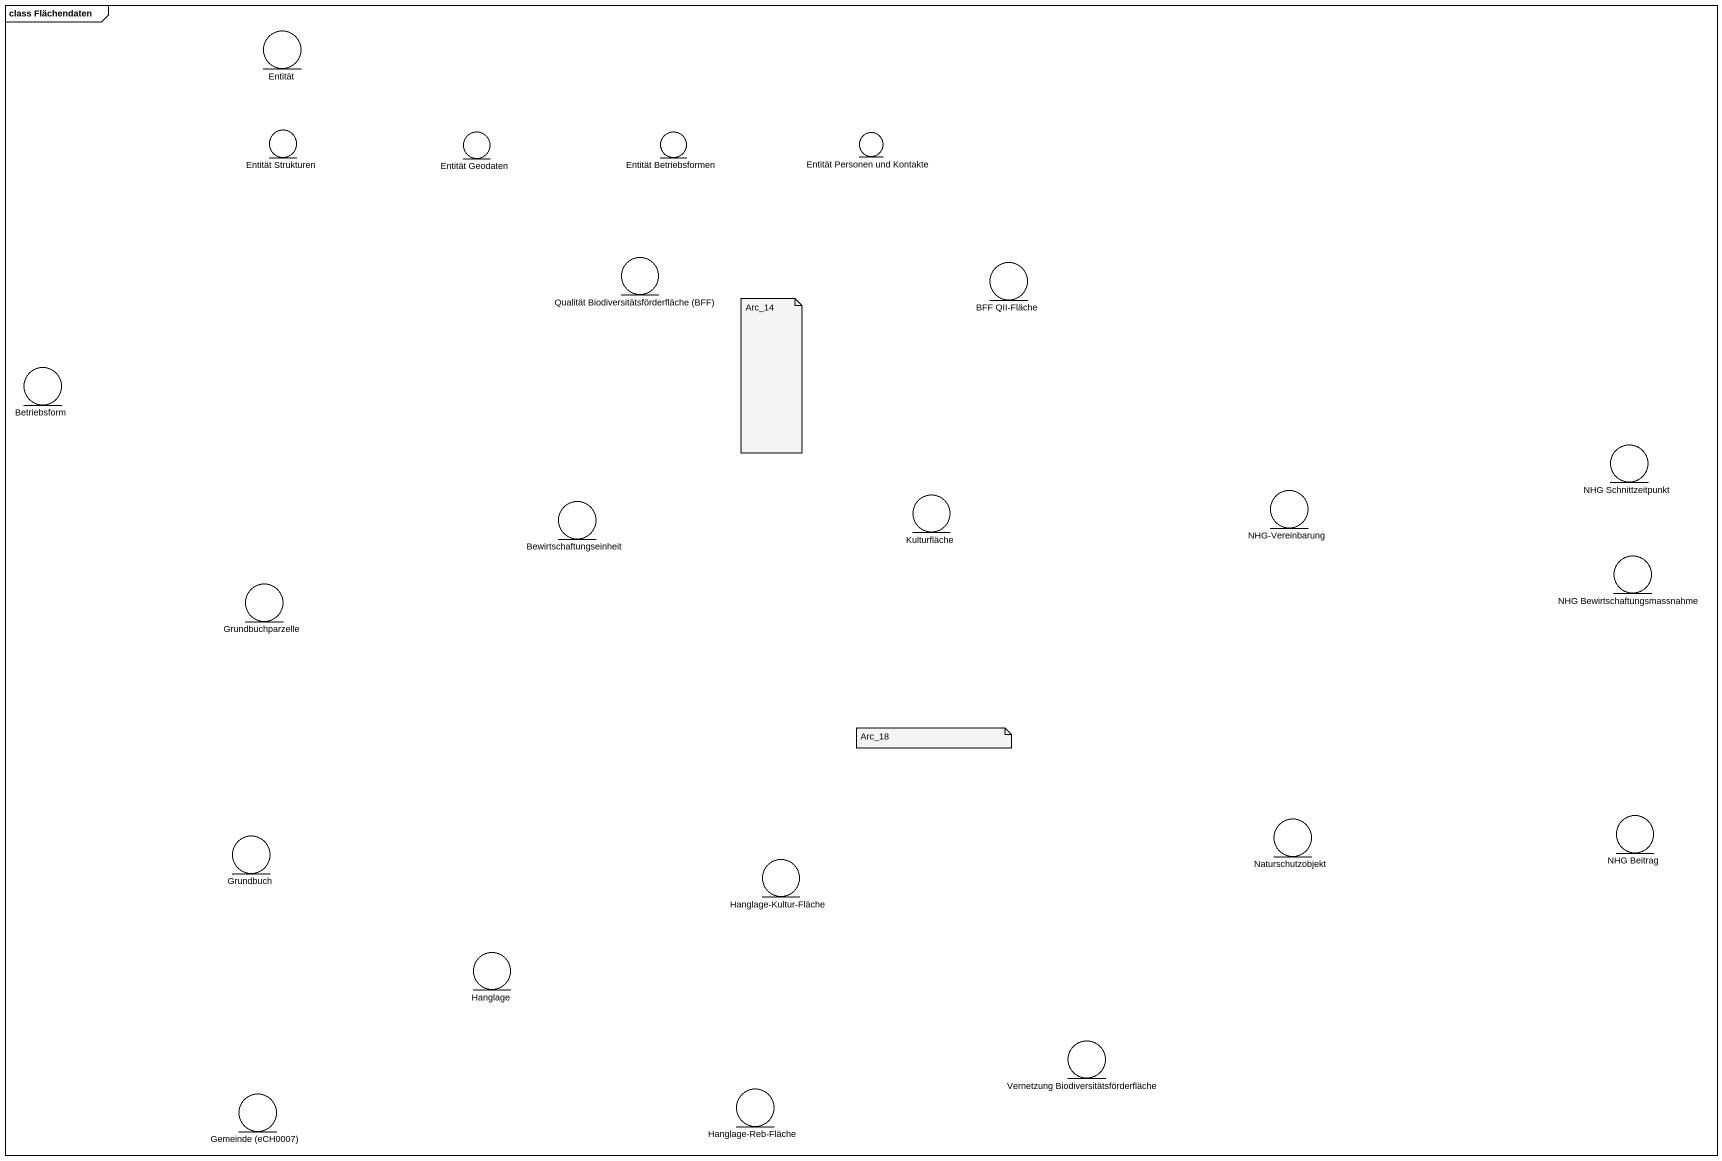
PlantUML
@startuml
mainframe class Flächendaten
entity Entität
entity "Entität Strukturen" as Entität_Strukturen
entity "Entität Geodaten" as Entität_Geodaten
entity "Entität Betriebsformen" as Entität_Betriebsformen
entity "Entität Personen und Kontakte" as Entität_Personen_und
entity "Qualität Biodiversitätsförderfläche (BFF)" as Qualität
entity "BFF QII-Fläche" as BFF_QII_Fläche
entity Betriebsform
entity "NHG Schnittzeitpunkt" as NHG_Schnittzeitpunkt
entity Bewirtschaftungseinheit
entity Kulturfläche
entity "NHG-Vereinbarung" as NHG_Vereinbarung
entity "NHG Bewirtschaftungsmassnahme" as NHG_Bewirtschaftungsmassnahm
entity Grundbuchparzelle
entity Grundbuch
entity Naturschutzobjekt
entity "NHG Beitrag" as NHG_Beitrag
entity "Hanglage-Kultur-Fläche" as Hanglage_Kultur_Fläche
entity Hanglage
entity "Vernetzung Biodiversitätsförderfläche" as Vernetzung
entity "Gemeinde (eCH0007)" as Gemeinde_eCH0007
entity "Hanglage-Reb-Fläche" as Hanglage_Reb_Fläche
note as N1
  Arc_14
end note
note as N2
  Arc_18
end note
@enduml
